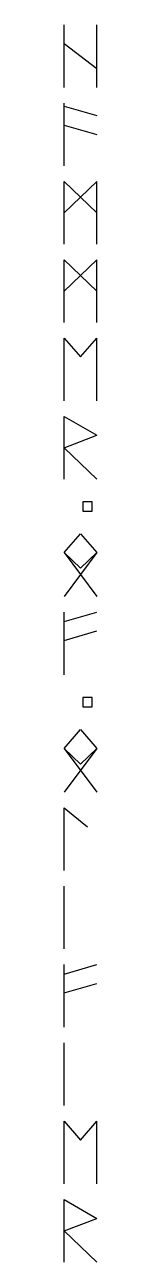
# Model space of a CAD drawing. Header units: millimetres. Extents: x -3 to 1, y -79 to 79.
import ezdxf

# ---------------------------------------------------------------- set-up
doc = ezdxf.new("R2010")
doc.units = ezdxf.units.MM

msp = doc.modelspace()

# ---------------------------------------------------------------- linework, layer by layer
for points in [[(-3, 71), (-3, 79)], [(1.2, 71), (1.2, 79)], [(-3, 76.6), (1.2, 73.4)], [(-3, 61), (-3, 69)], [(-3, 68.6), (1.2, 67.4)], [(-3, 66.2), (1.2, 65)], [(-3, 51), (-3, 59)], [(-3, 59), (1.2, 55)], [(1.2, 59), (-3, 55)], [(1.2, 51), (1.2, 59)], [(-3, 41), (-3, 49)], [(-3, 49), (1.2, 45)], [(1.2, 49), (-3, 45)], [(1.2, 41), (1.2, 49)], [(-3, 31), (-3, 39)], [(-3, 39), (-0.9, 36.6), (1.2, 39)], [(1.2, 31), (1.2, 39)], [(-3, 21), (-3, 29)], [(-3, 29), (1.2, 26.6)], [(-3, 25), (1.2, 26.6)], [(-3, 25), (1.2, 21)], [(-3, 11.6), (1.2, 6)], [(1.2, 11.6), (-3, 6)], [(-3, -4), (-3, 4)], [(-3, 2.8), (1.2, 4)], [(-3, 0.4), (1.2, 1.6)], [(-3, -13.4), (1.2, -19)], [(1.2, -13.4), (-3, -19)], [(-3, -29), (-3, -21), (0, -23.4)], [(-3, -39), (-3, -31)], [(-3, -49), (-3, -41)], [(-3, -42.2), (1.2, -41)], [(-3, -44.6), (1.2, -43.4)], [(-3, -59), (-3, -51)], [(-3, -69), (-3, -61)], [(-3, -61), (-0.9, -63.4), (1.2, -61)], [(1.2, -69), (1.2, -61)], [(-3, -79), (-3, -71)], [(-3, -71), (1.2, -73.4)], [(-3, -75), (1.2, -73.4)], [(-3, -75), (1.2, -79)]]:
    msp.add_lwpolyline(points)
for points in [[(-0.6, 16.9), (0.6, 16.9), (0.6, 18.1), (-0.6, 18.1)], [(-0.9, 9.6), (-3, 11.6), (-0.9, 14), (1.2, 11.6)], [(-0.6, -8.1), (0.6, -8.1), (0.6, -6.9), (-0.6, -6.9)], [(-0.9, -15.4), (-3, -13.4), (-0.9, -11), (1.2, -13.4)]]:
    msp.add_lwpolyline(points, close=True)

doc.saveas('drawing.dxf')
